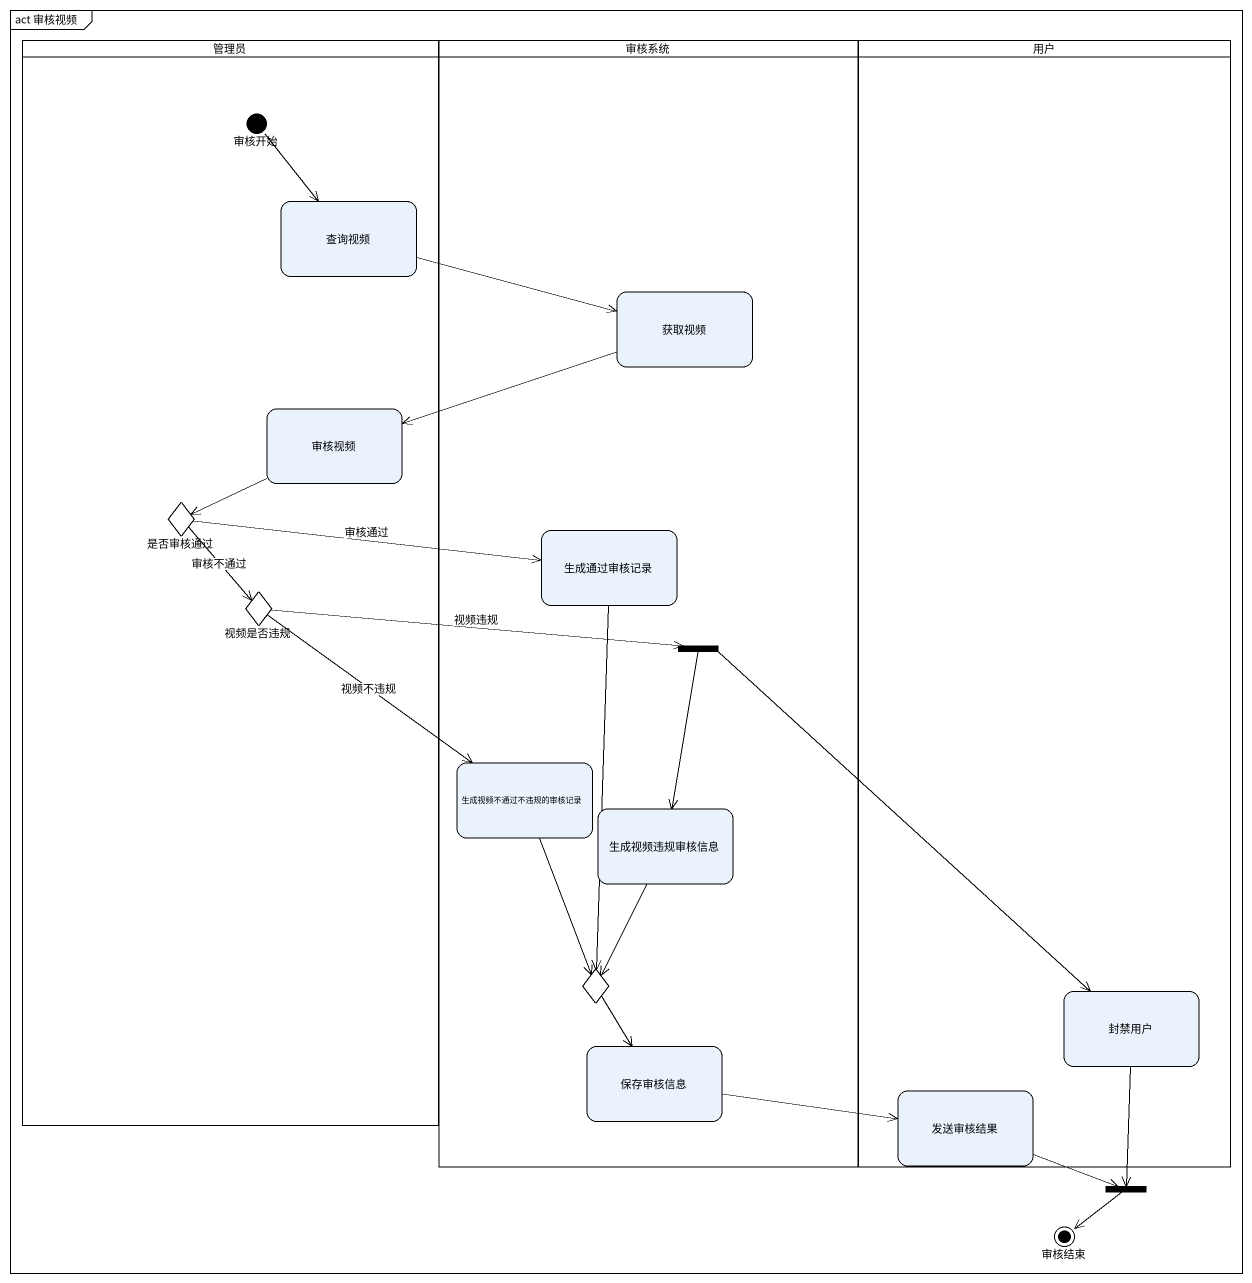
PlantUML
@startuml
mainframe act 审核视频
hide empty description
state 管理员 <<partition>> {
  state 审核开始 <<start>>
  state 查询视频
  state 审核视频
  state 是否审核通过 <<choice>>
  state 视频是否违规 <<choice>>
}
state 审核系统 <<partition>> {
  state 获取视频
  state 生成通过审核记录
  state fork1 <<fork>>
  state 生成视频不通过不违规的审核记录
  state 生成视频违规审核信息
  state choice1 <<choice>>
  state 保存审核信息
}
state 用户 <<partition>> {
  state 封禁用户
  state 发送审核结果
}
state fork2 <<join>>
state 审核结束 <<end>>
审核开始 --> 查询视频
查询视频 -right-> 获取视频
获取视频 -left-> 审核视频
审核视频 -left-> 是否审核通过
是否审核通过 -right-> 生成通过审核记录 : 审核通过
是否审核通过 --> 视频是否违规 : 审核不通过
生成通过审核记录 --> choice1
视频是否违规 -right-> fork1 : 视频违规
视频是否违规 --> 生成视频不通过不违规的审核记录 : 视频不违规
fork1 --> 生成视频违规审核信息
fork1 --> 封禁用户
生成视频不通过不违规的审核记录 --> choice1
生成视频违规审核信息 --> choice1
choice1 --> 保存审核信息
封禁用户 --> fork2
保存审核信息 -right-> 发送审核结果
发送审核结果 -right-> fork2
fork2 --> 审核结束
@enduml
